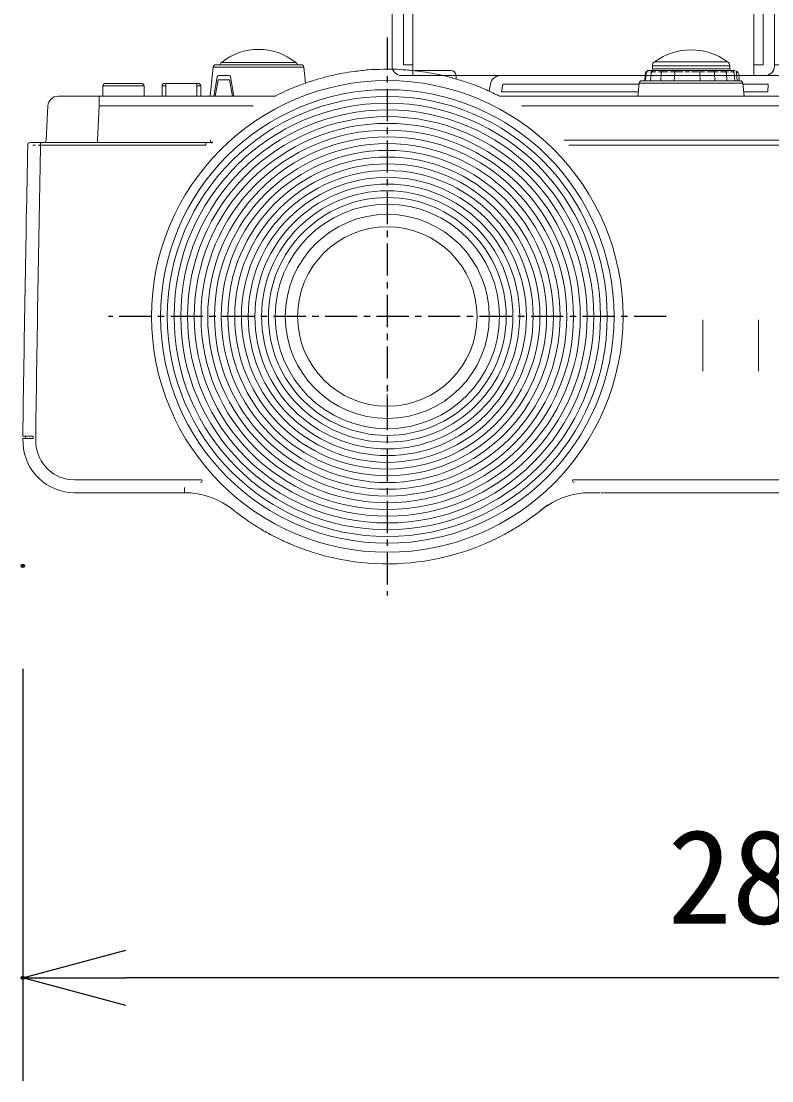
# Model space of a CAD drawing. Units: millimetres, scale not verified. Extents: x -63 to 62, y -56 to 57.
# Drawn here: x -38.45 to -23.87, y 7.75 to 28.33 of the extents above; entities that cross this region are included whole.
import ezdxf
from ezdxf.enums import TextEntityAlignment as Align

# ---------------------------------------------------------------- set-up
doc = ezdxf.new("R2010")
doc.units = ezdxf.units.MM
doc.header["$LTSCALE"] = 0.125
doc.header["$PDMODE"] = 32
doc.header["$PDSIZE"] = 0.0625
doc.linetypes.add('USER2', pattern=[8, 5, -1, 1, -1])
for name, color, linetype in [('0-0_0', 7, 'Continuous'), ('0-1_DEFPOINTS', 7, 'Continuous'), ('0-5_SUNPO', 7, 'Continuous'), ('0-8_KIJUN', 7, 'USER2')]:
    doc.layers.add(name, color=color, linetype=linetype)
doc.layers.add('0-4_GAIKEI', color=7, linetype='Continuous', lineweight=18)
doc.styles.add('ＭＳ ゴシック', font='')
doc.styles.get('ＭＳ ゴシック').set_extended_font_data('MS Gothic')

# ---------------------------------------------------------------- blocks, each defined once
blk = doc.blocks.new('_OPEN30')
at = {"layer": '0-0_0'}
blk.add_line((0, 0), (-1, 0), dxfattribs=at)
blk.add_lwpolyline([(-1, 0.26795), (0, 0), (-1, -0.26795)], dxfattribs=at)
blk = doc.blocks.new('D7')
at = {"layer": '0-1_DEFPOINTS'}
for p in [(-39.9013, 11.2315), (-11.1013, 11.2315), (-39.9013, 3.2315)]:
    blk.add_point(p, dxfattribs=at)
at = {"layer": '0-5_SUNPO'}
for p, q in [((-39.9013, 9.2315), (-39.9013, 1.2315)), ((-11.1013, 9.2315), (-11.1013, 1.2315)), ((-13.1013, 3.2315), (-37.9013, 3.2315))]:
    blk.add_line(p, q, dxfattribs=at)
at = {"layer": '0-5_SUNPO', "xscale": 2, "yscale": 2, "rotation": 180}
blk.add_blockref('_OPEN30', (-39.9013, 3.2315), dxfattribs=at)
at = {"layer": '0-5_SUNPO', "xscale": 2, "yscale": 2}
blk.add_blockref('_OPEN30', (-11.1013, 3.2315), dxfattribs=at)
at = {"layer": '0-5_SUNPO', "style": 'ＭＳ ゴシック'}
blk.add_text('288', height=1.833, dxfattribs=at).set_placement((-27.3763, 3.7315), align=Align.BOTTOM_LEFT)
blk = doc.blocks.new('300B')
at = {"layer": '0-4_GAIKEI', "color": 1}
for p, q in [((306.2845, 452.0868), (306.5886, 452.0868)), ((313.3395, 452.0868), (313.0354, 452.0868)), ((306.0982, 448.2732), (306.0982, 451.9005)), ((313.5258, 448.2732), (313.5258, 451.9005)), ((306.32, 451.8753), (306.5886, 451.8753)), ((306.32, 448.2984), (306.32, 451.8753)), ((313.304, 451.8753), (313.0354, 451.8753)), ((313.304, 448.2984), (313.304, 451.8753)), ((306.5015, 448.0868), (306.5015, 449.4118)), ((306.6878, 449.5982), (313.304, 449.5982)), ((313.1225, 448.0868), (313.1225, 449.4118)), ((313.5258, 449.5982), (318.5119, 449.5982)), ((318.6982, 448.0868), (318.6982, 449.4118)), ((306.32, 448.2984), (306.5015, 448.2984)), ((313.304, 448.2984), (313.1225, 448.2984)), ((313.1225, 448.2984), (313.304, 448.2984)), ((313.5258, 448.2984), (318.6982, 448.2984)), ((306.2845, 448.0868), (318.6982, 448.0868))]:
    blk.add_line(p, q, dxfattribs=at)
for centre, start, end in [((306.2845, 451.9005), 90, 180), ((313.3395, 451.9005), 0, 90), ((306.6878, 449.4118), 90, 180), ((312.9362, 449.4118), 0, 90), ((318.5119, 449.4118), 360, 90), ((306.2845, 448.2732), 180, 270), ((313.3395, 448.2732), 270, 360)]:
    blk.add_arc(centre, 0.1863, start, end, dxfattribs=at)

msp = doc.modelspace()

# ---------------------------------------------------------------- linework, layer by layer
at = {"layer": '0-4_GAIKEI', "color": 1}
for p, q in [((-34.7809, 26.8699), (-34.7215, 27.4352)), ((-34.7215, 27.4352), (-32.9621, 27.4352)), ((-34.6718, 27.4799), (-33.0119, 27.4799)), ((-34.5647, 27.5243), (-33.119, 27.5243)), ((-32.9297, 27.1264), (-32.9621, 27.4352)), ((-30.7768, 27.3699), (-30.1068, 27.3699)), ((-26.2943, 27.3699), (-25.7254, 27.3699)), ((-24.6918, 27.4574), (-26.1918, 27.4574)), ((-26.1918, 27.3999), (-26.1918, 27.4574)), ((-26.1918, 27.3999), (-24.6918, 27.3999)), ((-24.7327, 27.538), (-26.1509, 27.538)), ((-25.7251, 27.3699), (-25.3025, 27.3699)), ((-25.3021, 27.3699), (-25.0232, 27.3699)), ((-25.0229, 27.3699), (-24.5894, 27.3699)), ((-24.6918, 27.3999), (-24.6918, 27.4574)), ((-34.7124, 26.8699), (-34.6462, 27.2452)), ((-34.6828, 26.8699), (-34.6269, 27.1873)), ((-34.6269, 27.1873), (-34.4068, 27.1873)), ((-34.6167, 27.2699), (-34.417, 27.2699)), ((-34.3508, 26.8699), (-34.4068, 27.1873)), ((-34.3213, 26.8699), (-34.3875, 27.2452)), ((-30.2471, 27.2699), (-30.0068, 27.2699)), ((-30.0068, 27.2031), (-30.0068, 27.2699)), ((-29.1435, 27.2699), (-26.3306, 27.2699)), ((-26.3968, 27.1699), (-24.4869, 27.1699)), ((-26.3245, 27.3395), (-26.3393, 27.1699)), ((-26.3143, 27.3235), (-26.328, 27.1699)), ((-26.3243, 27.3417), (-26.3245, 27.3395)), ((-26.324, 27.3438), (-26.3243, 27.3417)), ((-26.3239, 27.3447), (-26.324, 27.3438)), ((-26.3141, 27.3235), (-26.3143, 27.3235)), ((-26.3092, 27.3426), (-26.2741, 27.3426)), ((-26.3057, 27.3551), (-26.3057, 27.3552)), ((-26.2381, 27.3407), (-26.227, 27.3407)), ((-26.2137, 27.3235), (-26.2267, 27.1699)), ((-26.215, 27.3426), (-26.2086, 27.3426)), ((-26.213, 27.3284), (-26.2137, 27.3235)), ((-26.2014, 27.3426), (-26.1236, 27.3426)), ((-26.0833, 27.3407), (-26.0739, 27.3407)), ((-26.0606, 27.3426), (-26.0162, 27.3426)), ((-26.0212, 27.3233), (-26.032, 27.1699)), ((-26.0206, 27.3282), (-26.0212, 27.3233)), ((-26.002, 27.3426), (-25.8909, 27.3426)), ((-25.8511, 27.3407), (-25.8445, 27.3407)), ((-25.8316, 27.3426), (-25.7569, 27.3426)), ((-25.76, 27.3231), (-25.7673, 27.1699)), ((-25.7351, 27.3426), (-25.604, 27.3426)), ((-25.5696, 27.3407), (-25.5666, 27.3407)), ((-25.5556, 27.3426), (-25.4735, 27.3426)), ((-25.4639, 27.3407), (-25.4629, 27.3407)), ((-25.4327, 27.3426), (-25.2976, 27.3426)), ((-25.2652, 27.1699), (-25.2704, 27.3229)), ((-25.2658, 27.3426), (-25.1862, 27.3426)), ((-25.1741, 27.3407), (-25.1692, 27.3407)), ((-25.1315, 27.3426), (-25.0085, 27.3426)), ((-24.9908, 27.3426), (-24.9298, 27.3426)), ((-24.9771, 27.1699), (-24.9863, 27.3232)), ((-24.9165, 27.3407), (-24.9083, 27.3407)), ((-24.8677, 27.3426), (-24.7718, 27.3426)), ((-24.7612, 27.3426), (-24.7351, 27.3426)), ((-24.7439, 27.1699), (-24.756, 27.3234)), ((-24.7223, 27.3407), (-24.7119, 27.3407)), ((-24.6731, 27.3426), (-24.6158, 27.3426)), ((-24.6109, 27.3407), (-24.6034, 27.3407)), ((-24.6072, 27.3235), (-24.6077, 27.3277)), ((-24.5936, 27.1699), (-24.6072, 27.3235)), ((-24.5713, 27.3426), (-24.5595, 27.3426)), ((-24.5595, 27.3429), (-24.5598, 27.3447)), ((-24.5598, 27.3447), (-24.5596, 27.3438)), ((-24.5596, 27.3438), (-24.5595, 27.3426)), ((-24.5592, 27.3395), (-24.5443, 27.1699)), ((-24.5531, 27.2699), (-14.6202, 27.2699)), ((-24.5068, 27.1699), (-24.5068, 27.2699)), ((-36.8668, 27.0699), (-36.0668, 27.0699)), ((-36.8668, 27.0699), (-36.8668, 26.8699)), ((-36.1168, 27.1199), (-36.8168, 27.1199)), ((-36.0668, 27.0699), (-36.0668, 26.8699)), ((-35.7168, 27.0699), (-35.6418, 27.0699)), ((-35.7168, 27.0699), (-35.7168, 26.8699)), ((-35.6668, 27.1199), (-35.6421, 27.1199)), ((-35.0418, 27.1199), (-35.6418, 27.1199)), ((-35.6418, 27.1199), (-35.6418, 26.8699)), ((-35.0418, 27.1199), (-35.0418, 26.8699)), ((-35.0418, 27.0699), (-34.9668, 27.0699)), ((-35.0416, 27.1199), (-35.0168, 27.1199)), ((-34.9668, 27.0699), (-34.9668, 26.8699)), ((-29.3404, 27.1047), (-29.3641, 26.9704)), ((-29.0985, 27.1047), (-29.1253, 26.9526)), ((-29.0985, 27.1047), (-26.4487, 27.1047)), ((-26.4734, 26.8699), (-26.4465, 27.1252)), ((-26.4465, 27.1252), (-24.4371, 27.1252)), ((-24.4103, 26.8699), (-24.4371, 27.1252)), ((-24.435, 27.1047), (-23.9465, 27.1047)), ((-23.9465, 27.1047), (-23.9518, 26.9526)), ((-36.9367, 26.8699), (-36.9367, 26.6804)), ((-29.1253, 26.9526), (-26.4647, 26.9526)), ((-24.419, 26.9526), (-23.9518, 26.9526)), ((-36.9714, 26.0173), (-36.9367, 26.6804)), ((-33.9484, 26.6804), (-36.9367, 26.6804)), ((-28.7353, 26.6804), (-11.107, 26.6804)), ((-36.9714, 25.9699), (-36.9714, 26.0173)), ((-34.8698, 25.9191), (-34.8698, 25.9699)), ((-34.7738, 25.9699), (-34.7738, 26.0173)), ((-38.1763, 25.9191), (-38.2263, 25.9191)), ((-38.0763, 25.9199), (-38.1263, 25.9199)), ((-34.8698, 25.9191), (-38.0763, 25.9191)), ((-9.9673, 25.9191), (-27.8139, 25.9191)), ((-25.2113, 21.5294), (-25.2113, 22.5295)), ((-24.131, 22.5295), (-24.131, 21.5294)), ((-31.3418, 21.0773), (-31.3418, 21.0859)), ((-31.3417, 20.7729), (-31.3418, 21.0773)), ((-31.3417, 20.3922), (-31.3417, 20.7729)), ((-38.2218, 20.2699), (-38.4218, 20.2699)), ((-38.4218, 20.2199), (-38.2216, 20.2199)), ((-38.2216, 20.2199), (-38.2216, 20.2699)), ((-38.1716, 20.2213), (-38.1716, 20.2877)), ((-38.1668, 20.1307), (-38.1716, 20.2213)), ((-37.4177, 19.4199), (-34.9526, 19.42)), ((-27.7361, 19.42), (-10.6162, 19.42)), ((-35.2785, 19.1699), (-35.2785, 19.2682))]:
    msp.add_line(p, q, dxfattribs=at)
at = {"layer": '0-4_GAIKEI'}
for p, q in [((-37.7356, 26.8699), (-33.5194, 26.8699)), ((-29.1629, 26.8699), (-10.3081, 26.8699)), ((-37.97, 26.0173), (-37.9353, 26.6804)), ((-38.2763, 25.9699), (-34.7422, 25.9699)), ((-27.9099, 26.0173), (-11.0723, 26.0173)), ((-38.4165, 20.1176), (-38.4218, 20.2199)), ((-38.3718, 20.2199), (-38.3718, 20.2699)), ((-35.2785, 19.1699), (-37.4178, 19.1699)), ((-27.2107, 19.1699), (-27.4051, 19.1699)), ((-27.1439, 19.1699), (-27.1936, 19.1699)), ((-10.6258, 19.1699), (-27.1307, 19.1699))]:
    msp.add_line(p, q, dxfattribs=at)
at = {"layer": '0-4_GAIKEI', "color": 1}
for points in [[(-26.3103, 27.3444), (-26.3117, 27.3393), (-26.3129, 27.3338), (-26.3139, 27.3274), (-26.3143, 27.3235)], [(-26.3057, 27.3552), (-26.3064, 27.3538), (-26.3086, 27.3492), (-26.3103, 27.3444)], [(-26.2047, 27.3506), (-26.2081, 27.344), (-26.211, 27.3366), (-26.213, 27.3284)], [(-26.198, 27.36), (-26.2007, 27.3567), (-26.2047, 27.3506)], [(-26.0051, 27.3603), (-26.008, 27.3568), (-26.0121, 27.3507), (-26.0156, 27.344), (-26.0186, 27.3365), (-26.0206, 27.3282)], [(-25.7498, 27.357), (-25.7509, 27.3554), (-25.7535, 27.3506), (-25.7556, 27.3455), (-25.7573, 27.34), (-25.7587, 27.334), (-25.7597, 27.3272), (-25.76, 27.3231)], [(-25.2704, 27.3229), (-25.2704, 27.325), (-25.2708, 27.3305), (-25.2713, 27.3357), (-25.2719, 27.3406), (-25.2728, 27.3453), (-25.2743, 27.3504), (-25.2747, 27.3514)], [(-24.9863, 27.3232), (-24.9867, 27.3275), (-24.9881, 27.3345), (-24.99, 27.3408), (-24.9924, 27.3465), (-24.995, 27.3517), (-24.9983, 27.3567), (-25.0003, 27.3593)], [(-24.756, 27.3234), (-24.7569, 27.3299), (-24.7599, 27.3396), (-24.7639, 27.3483), (-24.7687, 27.3558), (-24.7726, 27.3605)], [(-24.6077, 27.3277), (-24.6091, 27.3348), (-24.6111, 27.3411), (-24.6134, 27.3469), (-24.616, 27.3521), (-24.6189, 27.3568), (-24.6203, 27.3586)]]:
    msp.add_lwpolyline(points, dxfattribs=at)
for centre, radius in [((-31.342, 22.5929), 4.58), ((-31.342, 22.5929), 4.4036), ((-31.342, 22.5929), 4.2727), ((-31.342, 22.5929), 4.1418), ((-31.342, 22.5929), 4.0109), ((-31.342, 22.5929), 3.8801), ((-31.342, 22.5929), 3.7492), ((-31.342, 22.5929), 3.6183), ((-31.342, 22.5929), 3.4874), ((-31.342, 22.5929), 3.3566), ((-31.342, 22.5929), 3.2257), ((-31.342, 22.5929), 3.0948), ((-31.3419, 22.5929), 2.9639), ((-31.3419, 22.5929), 2.833), ((-31.3419, 22.5929), 2.7022), ((-31.3419, 22.5929), 2.5713), ((-31.3419, 22.5929), 2.4404), ((-31.3419, 22.5929), 2.3095), ((-31.3419, 22.5929), 2.1787), ((-31.342, 22.5929), 1.9818), ((-31.3419, 22.5929), 1.7435)]:
    msp.add_circle(centre, radius, dxfattribs=at)
for centre, radius, start, end in [((-33.8418, 26.6302), 1.1498, 51.04513, 128.95487), ((-25.4418, 26.5699), 1.2, 53.77845, 126.22155), ((-34.6718, 27.4299), 0.05, 90, 174), ((-34.5018, 27.4465), 0.1, 128.95487, 160.3488), ((-33.1818, 27.4465), 0.1, 19.6512, 51.04513), ((-33.0119, 27.4299), 0.05, 6, 90), ((-30.7768, 27.2699), 0.1, 90, 105.51224), ((-30.1068, 27.2699), 0.1, 0, 90), ((-26.2218, 27.3999), 0.03, 270, 0), ((-26.0918, 27.4574), 0.1, 126.22155, 180), ((-25.2768, 27.2699), 0.1, 94.75567, 97.49998), ((-24.7918, 27.4574), 0.1, 0, 53.77845), ((-24.6618, 27.3999), 0.03, 180, 270), ((-34.6167, 27.2399), 0.03, 89.99996, 169.99979), ((-34.417, 27.2399), 0.03, 10.00028, 90.00005), ((-29.1435, 27.0699), 0.2, 90, 170), ((-26.3968, 27.1199), 0.05, 90, 174), ((-24.6068, 27.2699), 0.1, 0, 68.78713), ((-24.4869, 27.1199), 0.05, 6, 90), ((-36.8168, 27.0699), 0.05, 90, 180), ((-36.1168, 27.0699), 0.05, 0, 90), ((-35.6668, 27.0699), 0.05, 90, 180), ((-35.0168, 27.0699), 0.05, 0, 90), ((961.4791, 6.1969), 999.75, 178.86673, 179.19243), ((-34.7738, 26.0199), 0.05, 270, 315.03999), ((-34.7293, 25.9199), 0.05, 90, 135.48483), ((-37.4178, 20.1699), 0.75, 183.00003, 270.01255), ((-34.9699, 19.3999), 0.03, 269.98749, 41.33752), ((-27.7138, 19.3999), 0.03, 138.68169, 270), ((-35.2785, 17.6699), 1.5, 51.33159, 90.00014), ((-27.4051, 17.6699), 1.5, 90, 128.6693), ((-31.3418, 22.5892), 4.8006, 235.56255, 238.38768), ((-31.3418, 22.5892), 4.8006, 241.57025, 244.3862)]:
    msp.add_arc(centre, radius, start, end, dxfattribs=at)
at = {"layer": '0-4_GAIKEI'}
for centre, radius, start, end in [((-31.2363, 22.2388), 5.1654, 95.27668, 98.34405), ((-31.4027, 22.1707), 5.2208, 90.90095, 93.3889), ((-31.2743, 22.2423), 5.1528, 89.2705, 92.34162), ((-31.4472, 22.1626), 5.2376, 84.90562, 87.38992), ((-31.3101, 22.2519), 5.138, 83.26402, 86.33956), ((-31.1584, 22.2509), 5.1843, 107.28808, 110.34988), ((-31.3081, 22.1418), 5.2468, 102.90361, 105.37244), ((-31.1973, 22.2416), 5.176, 101.28256, 104.34682), ((-31.3575, 22.1585), 5.229, 96.9015, 99.38182), ((-31.4939, 22.161), 5.2527, 78.91334, 81.38922), ((-31.347, 22.2463), 5.1423, 77.26233, 80.33659), ((-31.5416, 22.1667), 5.2656, 72.92173, 75.38797), ((-31.3871, 22.2371), 5.1546, 71.26283, 74.33344), ((-28.7168, 16.958), 11.0174, 113.85928, 115.95955), ((-31.2563, 22.1331), 5.2623, 108.9045, 111.36364), ((-31.6817, 21.7079), 5.7514, 67.82269, 70.17731), ((-31.5592, 22.2697), 5.1859, 63.67154, 66.73285), ((-37.7356, 26.6699), 0.2, 90.00001, 177), ((-31.3418, 22.593), 4.8, 63.00352, 64.28543), ((-38.2763, 25.9199), 0.05, 90.00009, 178.86983), ((-38.02, 26.0199), 0.05, 279.9615, 356.99931), ((961.4791, 6.1969), 1000, 178.86983, 179.19361), ((-37.4178, 20.1699), 1, 183, 270), ((-35.2786, 17.6699), 1.5, 51.33129, 90.00075), ((-27.4052, 17.6699), 1.5, 89.9999, 128.66815), ((-31.3418, 22.5893), 4.8006, 307.61554, 310.43287), ((-31.3418, 22.5892), 4.8006, 231.3307, 232.37914), ((-31.342, 22.5929), 4.8037, 232.40961, 235.59039), ((-31.342, 22.5929), 4.8037, 304.40961, 307.59039), ((-31.3418, 22.5892), 4.8006, 307.61807, 308.6693), ((-31.3418, 22.5893), 4.8006, 235.56213, 238.38685), ((-31.3418, 22.5892), 4.8006, 301.60953, 304.43466), ((-31.3418, 22.5893), 4.8006, 301.61022, 304.435), ((-31.342, 22.5929), 4.8037, 238.40961, 241.59039), ((-31.3418, 22.5893), 4.8006, 241.55214, 244.38728), ((-31.3418, 22.5892), 4.8006, 245.91829, 298.42696), ((-31.342, 22.5929), 4.8037, 298.40961, 301.59039), ((-31.342, 22.5929), 4.8037, 244.40961, 247.59039)]:
    msp.add_arc(centre, radius, start, end, dxfattribs=at)
at = {"layer": '0-8_KIJUN'}
for p, q in [((-31.3419, 28.0103), (-31.3419, 17.1756)), ((-25.9246, 22.5929), (-36.7593, 22.5929)), ((-25.9246, 22.5929), (-36.7593, 22.5929))]:
    msp.add_line(p, q, dxfattribs=at)

# ---------------------------------------------------------------- block references
at = {"layer": '0-4_GAIKEI'}
msp.add_blockref('300B', (-337.3466, -420.8169), dxfattribs=at)
at = {"layer": '0-5_SUNPO'}
msp.add_blockref('D7', (1.4794, 6.518), dxfattribs=at)

doc.saveas('drawing.dxf')
